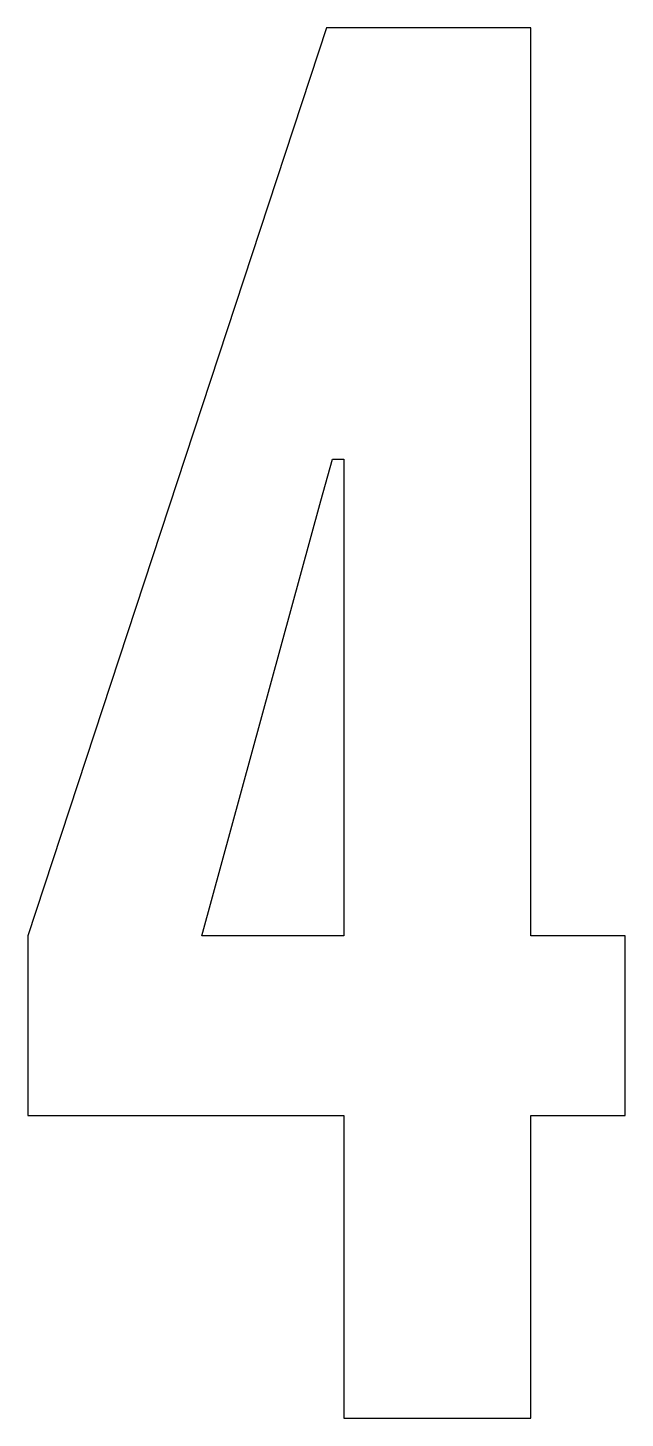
# Model space of a CAD drawing. Extents: x 0 to 0.51, y 0 to 1.18.
import ezdxf

# ---------------------------------------------------------------- set-up
doc = ezdxf.new("R2010")
doc.units = 0
doc.layers.get('0').update_dxf_attribs({"linetype": 'CONTINUOUS'})

msp = doc.modelspace()

# ---------------------------------------------------------------- linework, layer by layer
at = {"color": 0}
for p, q in [((0.2527, 1.176), (-0.0001, 0.408)), ((0.4257, 1.176), (0.2527, 1.176)), ((0.4257, 0.408), (0.4257, 1.176)), ((0.2479, 0.776), (0.2577, 0.8112)), ((0.2577, 0.8112), (0.2673, 0.8112)), ((0.2673, 0.8112), (0.2673, 0.776)), ((0.1472, 0.408), (0.2479, 0.776)), ((0.2673, 0.776), (0.2673, 0.408)), ((-0.0001, 0.408), (-0.0001, 0.2561)), ((0.2673, 0.408), (0.1472, 0.408)), ((0.5055, 0.408), (0.4257, 0.408)), ((0.5055, 0.2561), (0.5055, 0.408)), ((-0.0001, 0.2561), (0.2673, 0.2561)), ((0.2673, 0.2561), (0.2673, 0)), ((0.4257, 0), (0.4257, 0.2561)), ((0.4257, 0.2561), (0.5055, 0.2561)), ((0.2673, 0), (0.4257, 0))]:
    msp.add_line(p, q, dxfattribs=at)

doc.saveas('drawing.dxf')
